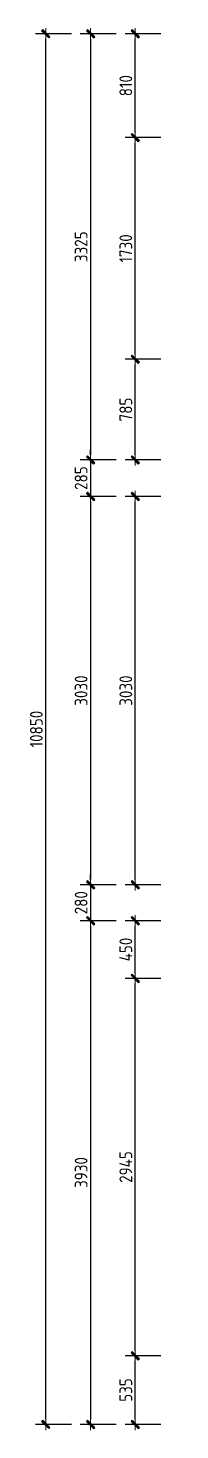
# Model space of a CAD drawing. Header units: millimetres. Extents: x -58733 to 427521, y -235734 to 553534.
# Drawn here: x 87409 to 88599, y 466170 to 477108 of the extents above; entities that cross this region are included whole.
import ezdxf

# ---------------------------------------------------------------- set-up
doc = ezdxf.new("R2010")
doc.units = ezdxf.units.MM
doc.layers.add('01.墙体', color=7, linetype='Continuous')
doc.styles.add('CCD_DIM', font='ARCHS.SHX')
doc.dimstyles.new('副本 海龍1：30', dxfattribs={"dimscale": 40, "dimtxt": 2.5, "dimasz": 1, "dimexe": 2, "dimexo": 2, "dimgap": 0.6, "dimtad": 1, "dimdec": 0, "dimrnd": 5, "dimdsep": 46, "dimtxsty": 'CCD_DIM', "dimblk": 'WS-cj', "dimcen": 1, "dimclrd": 251, "dimclre": 251, "dimclrt": 1, "dimadec": 0, "dimazin": 2, "dimtfac": 1, "dimtdec": 0, "dimtix": 1, "dimtmove": 2, "dimatfit": 3, "dimldrblk": 'CCD_Leader_Arrow', "dimfxl": 5, "dimfxlon": 1, "dimtolj": 1, "dimarcsym": 0})

# ---------------------------------------------------------------- blocks, each defined once
blk = doc.blocks.new('WS-cj')
blk.add_hatch(color=1).paths.add_polyline_path([(0.59, 0.82), (-0.82, -0.59), (-0.59, -0.82), (0.82, 0.59)])
at = {"color": 1, "linetype": 'ByBlock', "lineweight": 0}
for p, q in [((-1.1, 0), (0, 0)), ((0, 0), (1.1, 0))]:
    blk.add_line(p, q, dxfattribs=at)
at = {"color": 1}
blk.add_lwpolyline([(0.59, 0.82), (-0.82, -0.59), (-0.59, -0.82), (0.82, 0.59)], close=True, dxfattribs=at)
blk = doc.blocks.new('*D538')
at = {"layer": '01.墙体', "color": 251, "lineweight": -2}
for p, q in [((88449, 466749), (88169, 466749)), ((88249, 466254), (88249, 466709)), ((88449, 466214), (88169, 466214))]:
    blk.add_line(p, q, dxfattribs=at)
at = {"layer": 'Defpoints', "color": 0}
for p in [(88249, 466749), (88599, 466749), (88599, 466214)]:
    blk.add_point(p, dxfattribs=at)
at = {"layer": '01.墙体', "color": 251, "lineweight": -2, "xscale": 40, "yscale": 40, "zscale": 40}
for p, rotation in [((88249, 466749), 90), ((88249, 466214), 270)]:
    blk.add_blockref('WS-cj', p, dxfattribs=dict(at, rotation=rotation))
at = {"layer": '01.墙体', "color": 1, "insert": (88175, 466482), "char_height": 100, "attachment_point": 5, "rotation": 90, "style": 'CCD_DIM'}
blk.add_mtext('\\A1;535', dxfattribs=at)
blk = doc.blocks.new('CCD_Leader_Arrow')
at = {"color": 1, "linetype": 'ByBlock'}
blk.add_line((0, 0), (-1, 0), dxfattribs=at)
for points in [[(-0.86, 0.67), (-0.6, 0.85), (-0.24, 0), (0, 0)], [(-0.86, -0.67), (-0.6, -0.85), (-0.24, 0), (0, 0)]]:
    blk.add_solid(points, dxfattribs=at)
blk = doc.blocks.new('*D539')
at = {"layer": '01.墙体', "color": 251, "lineweight": -2}
for p, q in [((88449, 469694), (88169, 469694)), ((88249, 466789), (88249, 469654)), ((88449, 466749), (88169, 466749))]:
    blk.add_line(p, q, dxfattribs=at)
at = {"layer": 'Defpoints', "color": 0}
for p in [(88249, 469694), (88599, 469694), (88599, 466749)]:
    blk.add_point(p, dxfattribs=at)
at = {"layer": '01.墙体', "color": 251, "lineweight": -2, "xscale": 40, "yscale": 40, "zscale": 40}
for p, rotation in [((88249, 469694), 90), ((88249, 466749), 270)]:
    blk.add_blockref('WS-cj', p, dxfattribs=dict(at, rotation=rotation))
at = {"layer": '01.墙体', "color": 1, "insert": (88175, 468222), "char_height": 100, "attachment_point": 5, "rotation": 90, "style": 'CCD_DIM'}
blk.add_mtext('\\A1;2945', dxfattribs=at)
blk = doc.blocks.new('*D540')
at = {"layer": '01.墙体', "color": 251, "lineweight": -2}
for p, q in [((88449, 470144), (88169, 470144)), ((88249, 469734), (88249, 470104)), ((88449, 469694), (88169, 469694))]:
    blk.add_line(p, q, dxfattribs=at)
at = {"layer": 'Defpoints', "color": 0}
for p in [(88249, 470144), (88599, 470144), (88599, 469694)]:
    blk.add_point(p, dxfattribs=at)
at = {"layer": '01.墙体', "color": 251, "lineweight": -2, "xscale": 40, "yscale": 40, "zscale": 40}
for p, rotation in [((88249, 470144), 90), ((88249, 469694), 270)]:
    blk.add_blockref('WS-cj', p, dxfattribs=dict(at, rotation=rotation))
at = {"layer": '01.墙体', "color": 1, "insert": (88175, 469919), "char_height": 100, "attachment_point": 5, "rotation": 90, "style": 'CCD_DIM'}
blk.add_mtext('\\A1;450', dxfattribs=at)
blk = doc.blocks.new('*D541')
at = {"layer": '01.墙体', "color": 251, "lineweight": -2}
for p, q in [((88449, 473454), (88169, 473454)), ((88249, 470464), (88249, 473414)), ((88449, 470424), (88169, 470424))]:
    blk.add_line(p, q, dxfattribs=at)
at = {"layer": 'Defpoints', "color": 0}
for p in [(88249, 473454), (88599, 473454), (88599, 470424)]:
    blk.add_point(p, dxfattribs=at)
at = {"layer": '01.墙体', "color": 251, "lineweight": -2, "xscale": 40, "yscale": 40, "zscale": 40}
for p, rotation in [((88249, 473454), 90), ((88249, 470424), 270)]:
    blk.add_blockref('WS-cj', p, dxfattribs=dict(at, rotation=rotation))
at = {"layer": '01.墙体', "color": 1, "insert": (88175, 471939), "char_height": 100, "attachment_point": 5, "rotation": 90, "style": 'CCD_DIM'}
blk.add_mtext('\\A1;3030', dxfattribs=at)
blk = doc.blocks.new('*D542')
at = {"layer": '01.墙体', "color": 251, "lineweight": -2}
for p, q in [((88449, 474524), (88169, 474524)), ((88249, 473779), (88249, 474484)), ((88449, 473739), (88169, 473739))]:
    blk.add_line(p, q, dxfattribs=at)
at = {"layer": 'Defpoints', "color": 0}
for p in [(88249, 474524), (88599, 474524), (88599, 473739)]:
    blk.add_point(p, dxfattribs=at)
at = {"layer": '01.墙体', "color": 251, "lineweight": -2, "xscale": 40, "yscale": 40, "zscale": 40}
for p, rotation in [((88249, 474524), 90), ((88249, 473739), 270)]:
    blk.add_blockref('WS-cj', p, dxfattribs=dict(at, rotation=rotation))
at = {"layer": '01.墙体', "color": 1, "insert": (88175, 474132), "char_height": 100, "attachment_point": 5, "rotation": 90, "style": 'CCD_DIM'}
blk.add_mtext('\\A1;785', dxfattribs=at)
blk = doc.blocks.new('*D543')
at = {"layer": '01.墙体', "color": 251, "lineweight": -2}
for p, q in [((88449, 476254), (88169, 476254)), ((88249, 474564), (88249, 476214)), ((88449, 474524), (88169, 474524))]:
    blk.add_line(p, q, dxfattribs=at)
at = {"layer": 'Defpoints', "color": 0}
for p in [(88249, 476254), (88599, 476254), (88599, 474524)]:
    blk.add_point(p, dxfattribs=at)
at = {"layer": '01.墙体', "color": 251, "lineweight": -2, "xscale": 40, "yscale": 40, "zscale": 40}
for p, rotation in [((88249, 476254), 90), ((88249, 474524), 270)]:
    blk.add_blockref('WS-cj', p, dxfattribs=dict(at, rotation=rotation))
at = {"layer": '01.墙体', "color": 1, "insert": (88175, 475389), "char_height": 100, "attachment_point": 5, "rotation": 90, "style": 'CCD_DIM'}
blk.add_mtext('\\A1;1730', dxfattribs=at)
blk = doc.blocks.new('*D544')
at = {"layer": '01.墙体', "color": 251, "lineweight": -2}
for p, q in [((88449, 477064), (88169, 477064)), ((88249, 476294), (88249, 477024)), ((88449, 476254), (88169, 476254))]:
    blk.add_line(p, q, dxfattribs=at)
at = {"layer": 'Defpoints', "color": 0}
for p in [(88249, 477064), (88599, 477064), (88599, 476254)]:
    blk.add_point(p, dxfattribs=at)
at = {"layer": '01.墙体', "color": 251, "lineweight": -2, "xscale": 40, "yscale": 40, "zscale": 40}
for p, rotation in [((88249, 477064), 90), ((88249, 476254), 270)]:
    blk.add_blockref('WS-cj', p, dxfattribs=dict(at, rotation=rotation))
at = {"layer": '01.墙体', "color": 1, "insert": (88175, 476659), "char_height": 100, "attachment_point": 5, "rotation": 90, "style": 'CCD_DIM'}
blk.add_mtext('\\A1;810', dxfattribs=at)
blk = doc.blocks.new('*D480')
at = {"layer": '01.墙体', "color": 251, "lineweight": -2}
for p, q in [((88099, 477064), (87819, 477064)), ((87899, 477024), (87899, 473779)), ((88099, 473739), (87819, 473739))]:
    blk.add_line(p, q, dxfattribs=at)
at = {"layer": 'Defpoints', "color": 0}
for p in [(88599, 477064), (87899, 473739), (88599, 473739)]:
    blk.add_point(p, dxfattribs=at)
at = {"layer": '01.墙体', "color": 251, "lineweight": -2, "xscale": 40, "yscale": 40, "zscale": 40}
for p, rotation in [((87899, 477064), 90), ((87899, 473739), 270)]:
    blk.add_blockref('WS-cj', p, dxfattribs=dict(at, rotation=rotation))
at = {"layer": '01.墙体', "color": 1, "insert": (87825, 475402), "char_height": 100, "attachment_point": 5, "rotation": 90, "style": 'CCD_DIM'}
blk.add_mtext('\\A1;3325', dxfattribs=at)
blk = doc.blocks.new('*D481')
at = {"layer": '01.墙体', "color": 251, "lineweight": -2}
for p, q in [((88099, 473739), (87819, 473739)), ((87899, 473779), (87899, 473819)), ((87899, 473739), (87899, 473454)), ((88099, 473454), (87819, 473454)), ((87899, 473414), (87899, 473374))]:
    blk.add_line(p, q, dxfattribs=at)
at = {"layer": 'Defpoints', "color": 0}
for p in [(88599, 473739), (87899, 473454), (88599, 473454)]:
    blk.add_point(p, dxfattribs=at)
at = {"layer": '01.墙体', "color": 251, "lineweight": -2, "xscale": 40, "yscale": 40, "zscale": 40}
for p, rotation in [((87899, 473739), 270), ((87899, 473454), 90)]:
    blk.add_blockref('WS-cj', p, dxfattribs=dict(at, rotation=rotation))
at = {"layer": '01.墙体', "color": 1, "insert": (87825, 473597), "char_height": 100, "attachment_point": 5, "rotation": 90, "style": 'CCD_DIM'}
blk.add_mtext('\\A1;285', dxfattribs=at)
blk = doc.blocks.new('*D482')
at = {"layer": '01.墙体', "color": 251, "lineweight": -2}
for p, q in [((88099, 473454), (87819, 473454)), ((87899, 473414), (87899, 470464)), ((88099, 470424), (87819, 470424))]:
    blk.add_line(p, q, dxfattribs=at)
at = {"layer": 'Defpoints', "color": 0}
for p in [(88599, 473454), (87899, 470424), (88599, 470424)]:
    blk.add_point(p, dxfattribs=at)
at = {"layer": '01.墙体', "color": 251, "lineweight": -2, "xscale": 40, "yscale": 40, "zscale": 40}
for p, rotation in [((87899, 473454), 90), ((87899, 470424), 270)]:
    blk.add_blockref('WS-cj', p, dxfattribs=dict(at, rotation=rotation))
at = {"layer": '01.墙体', "color": 1, "insert": (87825, 471939), "char_height": 100, "attachment_point": 5, "rotation": 90, "style": 'CCD_DIM'}
blk.add_mtext('\\A1;3030', dxfattribs=at)
blk = doc.blocks.new('*D483')
at = {"layer": '01.墙体', "color": 251, "lineweight": -2}
for p, q in [((87899, 470464), (87899, 470504)), ((88099, 470424), (87819, 470424)), ((87899, 470424), (87899, 470144)), ((88099, 470144), (87819, 470144)), ((87899, 470104), (87899, 470064))]:
    blk.add_line(p, q, dxfattribs=at)
at = {"layer": 'Defpoints', "color": 0}
for p in [(88599, 470424), (87899, 470144), (88599, 470144)]:
    blk.add_point(p, dxfattribs=at)
at = {"layer": '01.墙体', "color": 251, "lineweight": -2, "xscale": 40, "yscale": 40, "zscale": 40}
for p, rotation in [((87899, 470424), 270), ((87899, 470144), 90)]:
    blk.add_blockref('WS-cj', p, dxfattribs=dict(at, rotation=rotation))
at = {"layer": '01.墙体', "color": 1, "insert": (87825, 470284), "char_height": 100, "attachment_point": 5, "rotation": 90, "style": 'CCD_DIM'}
blk.add_mtext('\\A1;280', dxfattribs=at)
blk = doc.blocks.new('*D484')
at = {"layer": '01.墙体', "color": 251, "lineweight": -2}
for p, q in [((88099, 470144), (87819, 470144)), ((87899, 470104), (87899, 466254)), ((88099, 466214), (87819, 466214))]:
    blk.add_line(p, q, dxfattribs=at)
at = {"layer": 'Defpoints', "color": 0}
for p in [(88599, 470144), (87899, 466214), (88599, 466214)]:
    blk.add_point(p, dxfattribs=at)
at = {"layer": '01.墙体', "color": 251, "lineweight": -2, "xscale": 40, "yscale": 40, "zscale": 40}
for p, rotation in [((87899, 470144), 90), ((87899, 466214), 270)]:
    blk.add_blockref('WS-cj', p, dxfattribs=dict(at, rotation=rotation))
at = {"layer": '01.墙体', "color": 1, "insert": (87825, 468179), "char_height": 100, "attachment_point": 5, "rotation": 90, "style": 'CCD_DIM'}
blk.add_mtext('\\A1;3930', dxfattribs=at)
blk = doc.blocks.new('*D485')
at = {"layer": '01.墙体', "color": 251, "lineweight": -2}
for p, q in [((87749, 477064), (87469, 477064)), ((87549, 466254), (87549, 477024)), ((87749, 466214), (87469, 466214))]:
    blk.add_line(p, q, dxfattribs=at)
at = {"layer": 'Defpoints', "color": 0}
for p in [(87549, 477064), (88599, 477064), (88599, 466214)]:
    blk.add_point(p, dxfattribs=at)
at = {"layer": '01.墙体', "color": 251, "lineweight": -2, "xscale": 40, "yscale": 40, "zscale": 40}
for p, rotation in [((87549, 477064), 90), ((87549, 466214), 270)]:
    blk.add_blockref('WS-cj', p, dxfattribs=dict(at, rotation=rotation))
at = {"layer": '01.墙体', "color": 1, "insert": (87475, 471639), "char_height": 100, "attachment_point": 5, "rotation": 90, "style": 'CCD_DIM'}
blk.add_mtext('\\A1;10850', dxfattribs=at)

msp = doc.modelspace()

# ---------------------------------------------------------------- dimensions: what is measured, and where the dimension line sits
at = {"layer": '01.墙体', "color": 4}
for base, p1, p2, picture, middle in [((87549.1, 477064.5), (88599.1, 466214.5), (88599.1, 477064.5), '*D485', (87475.1, 471639.5)), ((87899.1, 473739.5), (88599.1, 477064.5), (88599.1, 473739.5), '*D480', (87825.1, 475402)), ((88249.1, 477064.5), (88599.1, 476254.5), (88599.1, 477064.5), '*D544', (88175.1, 476659.5)), ((88249.1, 476254.5), (88599.1, 474524.5), (88599.1, 476254.5), '*D543', (88175.1, 475389.5)), ((88249.1, 474524.5), (88599.1, 473739.5), (88599.1, 474524.5), '*D542', (88175.1, 474132)), ((87899.1, 473454.5), (88599.1, 473739.5), (88599.1, 473454.5), '*D481', (87825.1, 473597)), ((87899.1, 470424.5), (88599.1, 473454.5), (88599.1, 470424.5), '*D482', (87825.1, 471939.5)), ((88249.1, 473454.5), (88599.1, 470424.5), (88599.1, 473454.5), '*D541', (88175.1, 471939.5)), ((87899.1, 470144.5), (88599.1, 470424.5), (88599.1, 470144.5), '*D483', (87825.1, 470284.5)), ((87899.1, 466214.5), (88599.1, 470144.5), (88599.1, 466214.5), '*D484', (87825.1, 468179.5)), ((88249.1, 470144.5), (88599.1, 469694.5), (88599.1, 470144.5), '*D540', (88175.1, 469919.5)), ((88249.1, 469694.5), (88599.1, 466749.5), (88599.1, 469694.5), '*D539', (88175.1, 468222)), ((88249.1, 466749.5), (88599.1, 466214.5), (88599.1, 466749.5), '*D538', (88175.1, 466482))]:
    dim = msp.add_linear_dim(base=base, p1=p1, p2=p2, angle=90, dimstyle='副本 海龍1：30', dxfattribs=at)
    dim.commit()
    dim.dimension.update_dxf_attribs({"geometry": picture, "text_midpoint": middle})

doc.saveas('drawing.dxf')
